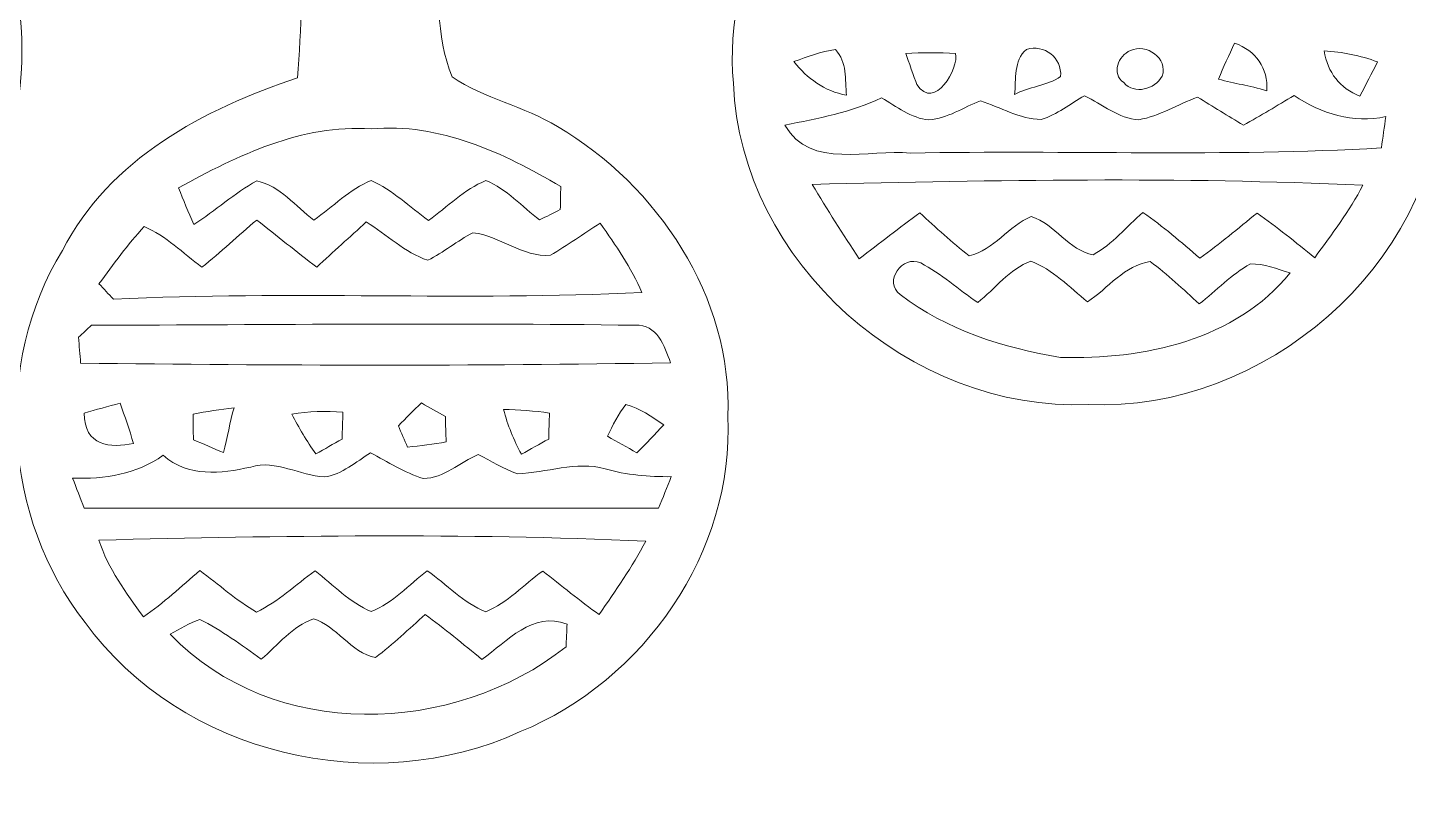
# Model space of a CAD drawing. Header units: centimetres. Extents: x -14.6 to 14.6, y -16.4 to 16.4.
# Drawn here: x 0.27 to 8.76, y -16.44 to -11.69 of the extents above; entities that cross this region are included whole.
import ezdxf

# ---------------------------------------------------------------- set-up
doc = ezdxf.new("R2010")
doc.units = ezdxf.units.CM
doc.header["$MEASUREMENT"] = 0
doc.layers.add('Layer 1', color=7, linetype='Continuous')

msp = doc.modelspace()

# ---------------------------------------------------------------- linework, layer by layer
at = {"layer": 'Layer 1', "color": 251, "lineweight": 9}
for points, knots in [([(-4.88773, -5.73313), (-4.69652, -5.67351), (-4.52366, -5.54792), (-4.31481, -5.55463), (-4.31481, -5.55463), (-4.08021, -5.53205), (-3.86431, -5.66257), (-3.63148, -5.64352), (-3.63148, -5.64352), (-3.31222, -5.59661), (-3.02259, -5.77299), (-2.72696, -5.85872), (-2.72696, -5.85872), (-2.27435, -5.97831), (-1.92615, -6.34449), (-1.45555, -6.41505), (-1.45555, -6.41505), (-1.21566, -6.43093), (-0.9987, -6.57909), (-0.75281, -6.54064), (-0.75281, -6.54064), (-0.54326, -6.54381), (-0.33971, -6.49301), (-0.14498, -6.41999), (-0.14498, -6.41999), (0.21556, -6.33003), (0.61244, -6.28699), (0.91724, -6.05345), (0.91724, -6.05345), (1.12643, -5.88024), (1.41994, -5.90176), (1.64784, -5.76241), (1.64784, -5.76241), (1.83375, -5.65693), (2.05847, -5.61072), (2.26767, -5.67386), (2.26767, -5.67386), (2.51567, -5.72819), (2.7672, -5.65411), (3.01697, -5.66681), (3.01697, -5.66681), (3.1542, -5.69009), (3.26321, -5.7864), (3.39303, -5.8305), (3.39303, -5.8305), (3.574, -5.87636), (3.77756, -5.8305), (3.94372, -5.93245), (3.94372, -5.93245), (4.38469, -6.28911), (4.94525, -6.47149), (5.49559, -6.57627), (5.49559, -6.57627), (5.89669, -6.54769), (6.31191, -6.57168), (6.69432, -6.42457), (6.69432, -6.42457), (6.86789, -6.32439), (7.04393, -6.22667), (7.23302, -6.15717), (7.23302, -6.15717), (7.42669, -6.08697), (7.54558, -5.90035), (7.72761, -5.81145), (7.72761, -5.81145), (7.9421, -5.74407), (8.18622, -5.81568), (8.38766, -5.69574), (8.38766, -5.69574), (8.63672, -5.55604), (8.94293, -5.55604), (9.20399, -5.66363), (9.20399, -5.66363), (9.43717, -5.7543), (9.70775, -5.63365), (9.92718, -5.77405), (9.92718, -5.77405), (10.12474, -5.88765), (10.3484, -5.92681), (10.56465, -5.98995), (10.56465, -5.98995), (10.82359, -6.12824), (11.08006, -6.27147), (11.34923, -6.39071), (11.34923, -6.39071), (11.55384, -6.50959), (11.7969, -6.49795), (12.02021, -6.55722), (12.02021, -6.55722), (12.27033, -6.57627), (12.54761, -6.644), (12.78327, -6.52159), (12.78327, -6.52159), (13.02704, -6.40658), (13.3403, -6.3639), (13.5689, -6.5357), (13.5689, -6.5357), (13.99577, -6.78864), (14.04974, -7.45821), (13.71143, -7.80499), (13.71143, -7.80499), (13.54562, -7.96092), (13.3209, -8.03606), (13.09654, -8.03959), (13.09654, -8.03959), (12.87711, -8.02513), (12.67567, -8.12108), (12.46718, -8.168), (12.46718, -8.168), (12.25587, -8.1807), (12.06043, -8.08863), (11.85299, -8.07346), (11.85299, -8.07346), (11.66426, -8.06605), (11.47658, -8.06534), (11.2889, -8.06323), (11.2889, -8.06323), (11.27232, -8.95364), (11.2695, -9.8444), (11.27726, -10.73481), (11.27726, -10.73481), (11.27056, -10.88686), (11.42366, -10.96306), (11.50092, -11.07348), (11.50092, -11.07348), (11.59582, -11.17155), (11.56125, -11.31372), (11.55878, -11.43825), (11.55878, -11.43825), (11.54502, -11.63828), (11.57853, -11.83619), (11.60323, -12.0348), (11.60323, -12.0348), (11.61099, -12.10677), (11.67272, -12.15051), (11.73764, -12.17027), (11.73764, -12.17027), (12.13451, -12.29409), (12.51092, -12.50505), (12.79879, -12.80809), (12.79879, -12.80809), (13.08313, -13.16051), (13.31808, -13.58314), (13.31773, -14.04881), (13.31773, -14.04881), (13.43626, -14.93992), (12.83266, -15.80811), (12.02444, -16.14184), (12.02444, -16.14184), (11.41449, -16.38949), (10.68883, -16.38243), (10.10498, -16.06634), (10.10498, -16.06634), (9.31158, -15.66382), (8.8057, -14.72544), (8.99267, -13.84137), (8.99267, -13.84137), (9.12673, -13.07161), (9.72927, -12.39781), (10.48704, -12.19778), (10.48704, -12.19778), (10.56112, -12.1685), (10.66766, -12.1424), (10.68107, -12.04926), (10.68107, -12.04926), (10.72128, -11.76669), (10.70576, -11.47988), (10.72834, -11.1966), (10.72834, -11.1966), (10.7996, -11.00328), (11.07018, -10.90485), (11.02255, -10.66179), (11.02255, -10.66179), (11.03737, -9.74104), (11.04584, -8.81817), (11.00774, -7.89777), (11.00774, -7.89777), (10.81971, -7.84909), (10.61298, -7.83251), (10.45494, -7.70904), (10.45494, -7.70904), (10.23022, -7.53547), (9.96034, -7.43352), (9.70634, -7.31322), (9.70634, -7.31322), (9.37896, -7.26983), (9.05794, -7.13119), (8.7228, -7.18516), (8.7228, -7.18516), (8.3672, -7.22009), (8.05322, -7.40283), (7.77241, -7.61097), (7.77241, -7.61097), (7.60837, -7.74326), (7.38471, -7.73973), (7.20409, -7.83604), (7.20409, -7.83604), (7.10919, -7.88649), (7.021, -7.94787), (6.93421, -8.01066), (6.93421, -8.01066), (6.93633, -8.14296), (6.94056, -8.40754), (6.94233, -8.53983), (6.94233, -8.53983), (7.06862, -8.66189), (7.23302, -8.79383), (7.22067, -8.98962), (7.22067, -8.98962), (7.20374, -9.24997), (7.21467, -9.51209), (7.27288, -9.76785), (7.27288, -9.76785), (7.35261, -9.90437), (7.53782, -9.90614), (7.66482, -9.97599), (7.66482, -9.97599), (8.48855, -10.29455), (9.08369, -11.17931), (8.97821, -12.07219), (8.97821, -12.07219), (8.91965, -13.15981), (7.87648, -14.0601), (6.79663, -14.01036), (6.79663, -14.01036), (5.70514, -14.05904), (4.65739, -13.13829), (4.61399, -12.03656), (4.61399, -12.03656), (4.54873, -11.3042), (4.93925, -10.58629), (5.53439, -10.17637), (5.53439, -10.17637), (5.77322, -10.01268), (6.04627, -9.91707), (6.31862, -9.82641), (6.31862, -9.82641), (6.35248, -9.51879), (6.38035, -9.21046), (6.39164, -8.90143), (6.39164, -8.90143), (6.39658, -8.74726), (6.54439, -8.65977), (6.6347, -8.55465), (6.6347, -8.55465), (6.64352, -8.40366), (6.6527, -8.25443), (6.66152, -8.1045), (6.66152, -8.1045), (6.51335, -8.07346), (6.35883, -8.00396), (6.21102, -8.06711), (6.21102, -8.06711), (5.82967, -8.2181), (5.42503, -8.04524), (5.03274, -8.06146), (5.03274, -8.06146), (4.77169, -8.09463), (4.57025, -7.89319), (4.32119, -7.86567), (4.32119, -7.86567), (3.955, -7.85086), (3.74052, -7.50513), (3.4015, -7.41835), (3.4015, -7.41835), (3.13303, -7.28112), (2.83564, -7.24443), (2.54142, -7.20915), (2.54142, -7.20915), (2.51849, -8.38919), (2.52132, -9.56994), (2.53966, -10.74998), (2.53966, -10.74998), (2.6529, -10.87663), (2.83599, -10.99552), (2.82435, -11.18849), (2.82435, -11.18849), (2.79401, -11.45624), (2.78272, -11.74411), (2.88397, -11.99741), (2.88397, -11.99741), (3.08082, -12.12829), (3.32706, -12.17873), (3.53202, -12.30221), (3.53202, -12.30221), (4.14833, -12.66557), (4.6087, -13.34996), (4.57942, -14.08338), (4.57942, -14.08338), (4.62105, -14.91452), (4.06366, -15.7118), (3.30307, -16.02189), (3.30307, -16.02189), (2.39643, -16.43817), (1.21815, -16.16512), (0.6276, -15.35021), (0.6276, -15.35021), (0.12596, -14.7085), (0.0621, -13.76059), (0.48826, -13.06421), (0.48826, -13.06421), (0.77824, -12.50329), (1.35786, -12.19214), (1.93429, -12.00376), (1.93429, -12.00376), (1.95722, -11.70001), (1.96499, -11.39486), (1.98157, -11.09077), (1.98157, -11.09077), (2.03307, -10.93696), (2.20311, -10.85052), (2.2525, -10.69495), (2.2525, -10.69495), (2.27825, -10.47976), (2.25991, -10.26209), (2.26414, -10.04619), (2.26414, -10.04619), (2.25321, -9.11521), (2.28672, -8.18352), (2.24721, -7.25325), (2.24721, -7.25325), (1.75614, -7.26383), (1.3829, -7.6346), (0.94334, -7.80006), (0.94334, -7.80006), (0.55917, -7.85297), (0.18275, -7.95492), (-0.20319, -7.9962), (-0.20319, -7.9962), (-0.39616, -8.06182), (-0.58348, -8.17859), (-0.79868, -8.12567), (-0.79868, -8.12567), (-1.13311, -8.04876), (-1.47742, -8.04488), (-1.81432, -7.98562), (-1.81432, -7.98562), (-1.80974, -8.11156), (-1.80056, -8.36344), (-1.79598, -8.48938), (-1.79598, -8.48938), (-1.68097, -8.61568), (-1.50282, -8.7328), (-1.54092, -8.93494), (-1.54092, -8.93494), (-1.52469, -9.20094), (-1.52751, -9.46869), (-1.48024, -9.73257), (-1.48024, -9.73257), (-1.0368, -9.9266), (-0.54291, -10.0984), (-0.24834, -10.51009), (-0.24834, -10.51009), (0.26495, -11.09041), (0.38207, -11.97271), (0.06069, -12.67368), (0.06069, -12.67368), (-0.27127, -13.45402), (-1.11018, -13.96449), (-1.95191, -13.94439), (-1.95191, -13.94439), (-2.87477, -13.98742), (-3.75672, -13.33831), (-4.04741, -12.47224), (-4.04741, -12.47224), (-4.3642, -11.56208), (-3.91511, -10.48646), (-3.0815, -10.02608), (-3.0815, -10.02608), (-2.87971, -9.90155), (-2.649, -9.83841), (-2.4278, -9.75903), (-2.4278, -9.75903), (-2.40311, -9.49163), (-2.38335, -9.22457), (-2.38406, -8.95646), (-2.38406, -8.95646), (-2.38406, -8.70952), (-2.08949, -8.58322), (-2.09796, -8.33204), (-2.09796, -8.33204), (-2.11242, -8.18917), (-2.03657, -7.9902), (-2.12124, -7.87061), (-2.12124, -7.87061), (-2.6303, -7.74008), (-3.01236, -7.31569), (-3.53835, -7.23244), (-3.53835, -7.23244), (-3.7165, -7.19822), (-3.8876, -7.11284), (-4.0714, -7.12272), (-4.0714, -7.12272), (-4.63231, -7.11249), (-5.08069, -7.50725), (-5.58305, -7.69352), (-5.58305, -7.69352), (-5.93688, -7.78489), (-6.23921, -8.01737), (-6.61633, -8.03712), (-6.61633, -8.03712), (-6.65726, -8.7582), (-6.6569, -9.48175), (-6.63821, -10.20353), (-6.63821, -10.20353), (-6.70171, -10.45012), (-6.39126, -10.51151), (-6.35951, -10.72), (-6.35951, -10.72), (-6.35563, -10.92461), (-6.38421, -11.13028), (-6.34858, -11.33418), (-6.34858, -11.33418), (-6.31471, -11.42661), (-6.3701, -11.61358), (-6.23851, -11.65874), (-6.23851, -11.65874), (-5.95135, -11.77339), (-5.65325, -11.87111), (-5.41267, -12.07713), (-5.41267, -12.07713), (-4.52013, -12.69732), (-4.30423, -14.08303), (-4.97768, -14.93887), (-4.97768, -14.93887), (-5.5266, -15.71251), (-6.6121, -16.05153), (-7.50145, -15.71745), (-7.50145, -15.71745), (-8.21477, -15.48426), (-8.79686, -14.85067), (-8.92244, -14.10455), (-8.92244, -14.10455), (-9.1334, -13.14005), (-8.51181, -12.09054), (-7.58189, -11.78045), (-7.58189, -11.78045), (-7.4697, -11.71765), (-7.30954, -11.7113), (-7.23123, -11.59947), (-7.23123, -11.59947), (-7.20794, -11.37652), (-7.16631, -11.15391), (-7.17796, -10.92884), (-7.17796, -10.92884), (-7.18431, -10.82089), (-7.20053, -10.69389), (-7.1268, -10.60288), (-7.1268, -10.60288), (-7.03438, -10.466), (-6.85516, -10.36404), (-6.8982, -10.16825), (-6.8982, -10.16825), (-6.88056, -9.50926), (-6.88198, -8.84957), (-6.89362, -8.19093), (-6.89362, -8.19093), (-6.88656, -8.11438), (-6.95712, -8.06464), (-7.02697, -8.06746), (-7.02697, -8.06746), (-7.38257, -8.06111), (-7.73605, -8.00431), (-8.09236, -8.03007), (-8.09236, -8.03007), (-8.28815, -8.02936), (-8.43773, -7.87696), (-8.61517, -7.81734), (-8.61517, -7.81734), (-8.81555, -7.75808), (-9.04521, -7.76266), (-9.20925, -7.61449), (-9.20925, -7.61449), (-9.40858, -7.4501), (-9.66151, -7.38589), (-9.88765, -7.27089), (-9.88765, -7.27089), (-10.08486, -7.15588), (-10.32015, -7.20174), (-10.53288, -7.14107), (-10.53288, -7.14107), (-10.69199, -7.08956), (-10.84509, -7.17634), (-10.99008, -7.23138), (-10.99008, -7.23138), (-10.98338, -7.49032), (-11.00349, -7.75243), (-10.97174, -8.01102), (-10.97174, -8.01102), (-10.88319, -8.18529), (-10.66588, -8.31758), (-10.69128, -8.53913), (-10.69128, -8.53913), (-10.72725, -8.80159), (-10.68422, -9.06335), (-10.66235, -9.32547), (-10.66235, -9.32547), (-10.26124, -9.48104), (-9.84108, -9.63485), (-9.54439, -9.96399), (-9.54439, -9.96399), (-8.98736, -10.4787), (-8.80179, -11.31443), (-9.01171, -12.03409), (-9.01171, -12.03409), (-9.21348, -12.69026), (-9.75711, -13.21907), (-10.40694, -13.42898), (-10.40694, -13.42898), (-11.15695, -13.68298), (-12.03325, -13.50412), (-12.61498, -12.96366), (-12.61498, -12.96366), (-13.03055, -12.61124), (-13.28243, -12.08595), (-13.30854, -11.54303), (-13.30854, -11.54303), (-13.36357, -11.01668), (-13.13497, -10.50374), (-12.81818, -10.09664), (-12.81818, -10.09664), (-12.52079, -9.70576), (-12.0523, -9.50327), (-11.6018, -9.34487), (-11.6018, -9.34487), (-11.59333, -9.05171), (-11.49385, -8.76878), (-11.51854, -8.47421), (-11.51854, -8.47421), (-11.52454, -8.31017), (-11.37955, -8.2054), (-11.27477, -8.10133), (-11.27477, -8.10133), (-11.2716, -7.84627), (-11.27195, -7.59192), (-11.27971, -7.33792), (-11.27971, -7.33792), (-11.64942, -7.43493), (-11.93588, -7.73656), (-12.32464, -7.77219), (-12.32464, -7.77219), (-12.61568, -7.78877), (-12.83476, -8.03606), (-13.13603, -8.00855), (-13.13603, -8.00855), (-13.52232, -8.01031), (-13.98869, -8.20222), (-14.29244, -7.86779), (-14.29244, -7.86779), (-14.64698, -7.5457), (-14.61699, -6.9227), (-14.23952, -6.62954), (-14.23952, -6.62954), (-14.05219, -6.43198), (-13.76468, -6.49972), (-13.52373, -6.47996), (-13.52373, -6.47996), (-13.22564, -6.44186), (-12.91731, -6.40658), (-12.65731, -6.24536), (-12.65731, -6.24536), (-12.33099, -6.13389), (-12.07664, -5.86084), (-11.72245, -5.82838), (-11.72245, -5.82838), (-11.52419, -5.79839), (-11.36756, -5.65869), (-11.17847, -5.60507), (-11.17847, -5.60507), (-11.02607, -5.59625), (-10.87367, -5.61636), (-10.72303, -5.63647), (-10.72303, -5.63647), (-10.5611, -5.66257), (-10.40129, -5.60225), (-10.23936, -5.60542), (-10.23936, -5.60542), (-10.06863, -5.56979), (-9.91728, -5.65905), (-9.76312, -5.7102), (-9.76312, -5.7102), (-9.54334, -5.78993), (-9.28792, -5.77405), (-9.09178, -5.91658), (-9.09178, -5.91658), (-8.96513, -5.99736), (-8.85506, -6.1099), (-8.70936, -6.15752), (-8.70936, -6.15752), (-8.46948, -6.22102), (-8.26275, -6.37342), (-8.01686, -6.41717), (-8.01686, -6.41717), (-7.67396, -6.51983), (-7.31413, -6.49513), (-6.961, -6.51065), (-6.961, -6.51065), (-6.53696, -6.46479), (-6.16654, -6.2249), (-5.76614, -6.0972), (-5.76614, -6.0972), (-5.62185, -6.04992), (-5.52378, -5.92434), (-5.38831, -5.86154), (-5.38831, -5.86154), (-5.22604, -5.80227), (-5.05388, -5.77899), (-4.88773, -5.73313), (-4.88773, -5.73313), (-4.88773, -5.73313), (-4.88773, -5.73313), (-4.88773, -5.73313)], [0, 0, 0, 0, 0.0064935, 0.0064935, 0.0064935, 0.0064935, 0.012987, 0.012987, 0.012987, 0.012987, 0.0194805, 0.0194805, 0.0194805, 0.0194805, 0.025974, 0.025974, 0.025974, 0.025974, 0.0324675, 0.0324675, 0.0324675, 0.0324675, 0.038961, 0.038961, 0.038961, 0.038961, 0.0454545, 0.0454545, 0.0454545, 0.0454545, 0.0519481, 0.0519481, 0.0519481, 0.0519481, 0.0584416, 0.0584416, 0.0584416, 0.0584416, 0.0649351, 0.0649351, 0.0649351, 0.0649351, 0.0714286, 0.0714286, 0.0714286, 0.0714286, 0.0779221, 0.0779221, 0.0779221, 0.0779221, 0.0844156, 0.0844156, 0.0844156, 0.0844156, 0.0909091, 0.0909091, 0.0909091, 0.0909091, 0.0974026, 0.0974026, 0.0974026, 0.0974026, 0.1038961, 0.1038961, 0.1038961, 0.1038961, 0.1103896, 0.1103896, 0.1103896, 0.1103896, 0.1168831, 0.1168831, 0.1168831, 0.1168831, 0.1233766, 0.1233766, 0.1233766, 0.1233766, 0.1298701, 0.1298701, 0.1298701, 0.1298701, 0.1363636, 0.1363636, 0.1363636, 0.1363636, 0.1428571, 0.1428571, 0.1428571, 0.1428571, 0.1493506, 0.1493506, 0.1493506, 0.1493506, 0.1558442, 0.1558442, 0.1558442, 0.1558442, 0.1623377, 0.1623377, 0.1623377, 0.1623377, 0.1688312, 0.1688312, 0.1688312, 0.1688312, 0.1753247, 0.1753247, 0.1753247, 0.1753247, 0.1818182, 0.1818182, 0.1818182, 0.1818182, 0.1883117, 0.1883117, 0.1883117, 0.1883117, 0.1948052, 0.1948052, 0.1948052, 0.1948052, 0.2012987, 0.2012987, 0.2012987, 0.2012987, 0.2077922, 0.2077922, 0.2077922, 0.2077922, 0.2142857, 0.2142857, 0.2142857, 0.2142857, 0.2207792, 0.2207792, 0.2207792, 0.2207792, 0.2272727, 0.2272727, 0.2272727, 0.2272727, 0.2337662, 0.2337662, 0.2337662, 0.2337662, 0.2402597, 0.2402597, 0.2402597, 0.2402597, 0.2467532, 0.2467532, 0.2467532, 0.2467532, 0.2532468, 0.2532468, 0.2532468, 0.2532468, 0.2597403, 0.2597403, 0.2597403, 0.2597403, 0.2662338, 0.2662338, 0.2662338, 0.2662338, 0.2727273, 0.2727273, 0.2727273, 0.2727273, 0.2792208, 0.2792208, 0.2792208, 0.2792208, 0.2857143, 0.2857143, 0.2857143, 0.2857143, 0.2922078, 0.2922078, 0.2922078, 0.2922078, 0.2987013, 0.2987013, 0.2987013, 0.2987013, 0.3051948, 0.3051948, 0.3051948, 0.3051948, 0.3116883, 0.3116883, 0.3116883, 0.3116883, 0.3181818, 0.3181818, 0.3181818, 0.3181818, 0.3246753, 0.3246753, 0.3246753, 0.3246753, 0.3311688, 0.3311688, 0.3311688, 0.3311688, 0.3376623, 0.3376623, 0.3376623, 0.3376623, 0.3441558, 0.3441558, 0.3441558, 0.3441558, 0.3506494, 0.3506494, 0.3506494, 0.3506494, 0.3571429, 0.3571429, 0.3571429, 0.3571429, 0.3636364, 0.3636364, 0.3636364, 0.3636364, 0.3701299, 0.3701299, 0.3701299, 0.3701299, 0.3766234, 0.3766234, 0.3766234, 0.3766234, 0.3831169, 0.3831169, 0.3831169, 0.3831169, 0.3896104, 0.3896104, 0.3896104, 0.3896104, 0.3961039, 0.3961039, 0.3961039, 0.3961039, 0.4025974, 0.4025974, 0.4025974, 0.4025974, 0.4090909, 0.4090909, 0.4090909, 0.4090909, 0.4155844, 0.4155844, 0.4155844, 0.4155844, 0.4220779, 0.4220779, 0.4220779, 0.4220779, 0.4285714, 0.4285714, 0.4285714, 0.4285714, 0.4350649, 0.4350649, 0.4350649, 0.4350649, 0.4415584, 0.4415584, 0.4415584, 0.4415584, 0.4480519, 0.4480519, 0.4480519, 0.4480519, 0.4545455, 0.4545455, 0.4545455, 0.4545455, 0.461039, 0.461039, 0.461039, 0.461039, 0.4675325, 0.4675325, 0.4675325, 0.4675325, 0.474026, 0.474026, 0.474026, 0.474026, 0.4805195, 0.4805195, 0.4805195, 0.4805195, 0.487013, 0.487013, 0.487013, 0.487013, 0.4935065, 0.4935065, 0.4935065, 0.4935065, 0.5, 0.5, 0.5, 0.5, 0.5064935, 0.5064935, 0.5064935, 0.5064935, 0.512987, 0.512987, 0.512987, 0.512987, 0.5194805, 0.5194805, 0.5194805, 0.5194805, 0.525974, 0.525974, 0.525974, 0.525974, 0.5324675, 0.5324675, 0.5324675, 0.5324675, 0.538961, 0.538961, 0.538961, 0.538961, 0.5454545, 0.5454545, 0.5454545, 0.5454545, 0.5519481, 0.5519481, 0.5519481, 0.5519481, 0.5584416, 0.5584416, 0.5584416, 0.5584416, 0.5649351, 0.5649351, 0.5649351, 0.5649351, 0.5714286, 0.5714286, 0.5714286, 0.5714286, 0.5779221, 0.5779221, 0.5779221, 0.5779221, 0.5844156, 0.5844156, 0.5844156, 0.5844156, 0.5909091, 0.5909091, 0.5909091, 0.5909091, 0.5974026, 0.5974026, 0.5974026, 0.5974026, 0.6038961, 0.6038961, 0.6038961, 0.6038961, 0.6103896, 0.6103896, 0.6103896, 0.6103896, 0.6168831, 0.6168831, 0.6168831, 0.6168831, 0.6233766, 0.6233766, 0.6233766, 0.6233766, 0.6298701, 0.6298701, 0.6298701, 0.6298701, 0.6363636, 0.6363636, 0.6363636, 0.6363636, 0.6428571, 0.6428571, 0.6428571, 0.6428571, 0.6493506, 0.6493506, 0.6493506, 0.6493506, 0.6558442, 0.6558442, 0.6558442, 0.6558442, 0.6623377, 0.6623377, 0.6623377, 0.6623377, 0.6688312, 0.6688312, 0.6688312, 0.6688312, 0.6753247, 0.6753247, 0.6753247, 0.6753247, 0.6818182, 0.6818182, 0.6818182, 0.6818182, 0.6883117, 0.6883117, 0.6883117, 0.6883117, 0.6948052, 0.6948052, 0.6948052, 0.6948052, 0.7012987, 0.7012987, 0.7012987, 0.7012987, 0.7077922, 0.7077922, 0.7077922, 0.7077922, 0.7142857, 0.7142857, 0.7142857, 0.7142857, 0.7207792, 0.7207792, 0.7207792, 0.7207792, 0.7272727, 0.7272727, 0.7272727, 0.7272727, 0.7337662, 0.7337662, 0.7337662, 0.7337662, 0.7402597, 0.7402597, 0.7402597, 0.7402597, 0.7467532, 0.7467532, 0.7467532, 0.7467532, 0.7532468, 0.7532468, 0.7532468, 0.7532468, 0.7597403, 0.7597403, 0.7597403, 0.7597403, 0.7662338, 0.7662338, 0.7662338, 0.7662338, 0.7727273, 0.7727273, 0.7727273, 0.7727273, 0.7792208, 0.7792208, 0.7792208, 0.7792208, 0.7857143, 0.7857143, 0.7857143, 0.7857143, 0.7922078, 0.7922078, 0.7922078, 0.7922078, 0.7987013, 0.7987013, 0.7987013, 0.7987013, 0.8051948, 0.8051948, 0.8051948, 0.8051948, 0.8116883, 0.8116883, 0.8116883, 0.8116883, 0.8181818, 0.8181818, 0.8181818, 0.8181818, 0.8246753, 0.8246753, 0.8246753, 0.8246753, 0.8311688, 0.8311688, 0.8311688, 0.8311688, 0.8376623, 0.8376623, 0.8376623, 0.8376623, 0.8441558, 0.8441558, 0.8441558, 0.8441558, 0.8506494, 0.8506494, 0.8506494, 0.8506494, 0.8571429, 0.8571429, 0.8571429, 0.8571429, 0.8636364, 0.8636364, 0.8636364, 0.8636364, 0.8701299, 0.8701299, 0.8701299, 0.8701299, 0.8766234, 0.8766234, 0.8766234, 0.8766234, 0.8831169, 0.8831169, 0.8831169, 0.8831169, 0.8896104, 0.8896104, 0.8896104, 0.8896104, 0.8961039, 0.8961039, 0.8961039, 0.8961039, 0.9025974, 0.9025974, 0.9025974, 0.9025974, 0.9090909, 0.9090909, 0.9090909, 0.9090909, 0.9155844, 0.9155844, 0.9155844, 0.9155844, 0.9220779, 0.9220779, 0.9220779, 0.9220779, 0.9285714, 0.9285714, 0.9285714, 0.9285714, 0.9350649, 0.9350649, 0.9350649, 0.9350649, 0.9415584, 0.9415584, 0.9415584, 0.9415584, 0.9480519, 0.9480519, 0.9480519, 0.9480519, 0.9545455, 0.9545455, 0.9545455, 0.9545455, 0.961039, 0.961039, 0.961039, 0.961039, 0.9675325, 0.9675325, 0.9675325, 0.9675325, 0.974026, 0.974026, 0.974026, 0.974026, 0.9805195, 0.9805195, 0.9805195, 0.9805195, 0.987013, 0.987013, 0.987013, 0.987013, 1, 1, 1, 1]), ([(6.41528, -11.82807), (6.33555, -11.89792), (6.35248, -12.01152), (6.34296, -12.10641), (6.34296, -12.10641), (6.42657, -12.05773), (6.54228, -12.05279), (6.62589, -11.99529), (6.62589, -11.99529), (6.634, -11.88028), (6.52499, -11.79421), (6.41528, -11.82807), (6.41528, -11.82807), (6.41528, -11.82807), (6.41528, -11.82807), (6.41528, -11.82807)], [0, 0, 0, 0, 0.2, 0.2, 0.2, 0.2, 0.4, 0.4, 0.4, 0.4, 0.6, 0.6, 0.6, 0.6, 1, 1, 1, 1]), ([(7.05522, -11.83548), (6.9776, -11.86617), (6.93668, -11.978), (7.01359, -12.03233), (7.01359, -12.03233), (7.08097, -12.10782), (7.20303, -12.07431), (7.2503, -11.99317), (7.2503, -11.99317), (7.2884, -11.88311), (7.15258, -11.78856), (7.05522, -11.83548), (7.05522, -11.83548), (7.05522, -11.83548), (7.05522, -11.83548), (7.05522, -11.83548)], [0, 0, 0, 0, 0.2, 0.2, 0.2, 0.2, 0.4, 0.4, 0.4, 0.4, 0.6, 0.6, 0.6, 0.6, 1, 1, 1, 1]), ([(7.6948, -11.78962), (7.66094, -11.86264), (7.62742, -11.93637), (7.59567, -12.01046), (7.59567, -12.01046), (7.69762, -12.0408), (7.783, -12.04785), (7.89271, -12.08313), (7.89271, -12.08313), (7.90365, -11.94343), (7.82533, -11.83548), (7.6948, -11.78962), (7.6948, -11.78962), (7.6948, -11.78962), (7.6948, -11.78962), (7.6948, -11.78962)], [0, 0, 0, 0, 0.2, 0.2, 0.2, 0.2, 0.4, 0.4, 0.4, 0.4, 0.6, 0.6, 0.6, 0.6, 1, 1, 1, 1]), ([(4.98617, -11.90357), (5.06731, -12.00728), (5.1735, -12.08419), (5.30861, -12.11029), (5.30861, -12.11029), (5.30085, -12.01434), (5.31285, -11.90533), (5.24159, -11.82984), (5.24159, -11.82984), (5.15304, -11.84007), (5.06943, -11.87393), (4.98617, -11.90357), (4.98617, -11.90357), (4.98617, -11.90357), (4.98617, -11.90357), (4.98617, -11.90357)], [0, 0, 0, 0, 0.2, 0.2, 0.2, 0.2, 0.4, 0.4, 0.4, 0.4, 0.6, 0.6, 0.6, 0.6, 1, 1, 1, 1]), ([(5.67303, -11.85277), (5.69032, -11.90074), (5.72454, -11.9967), (5.74182, -12.04468), (5.74182, -12.04468), (5.85119, -12.21119), (6.00253, -11.94167), (5.97995, -11.85277), (5.97995, -11.85277), (5.87764, -11.84783), (5.77499, -11.84783), (5.67303, -11.85277), (5.67303, -11.85277), (5.67303, -11.85277), (5.67303, -11.85277), (5.67303, -11.85277)], [0, 0, 0, 0, 0.2, 0.2, 0.2, 0.2, 0.4, 0.4, 0.4, 0.4, 0.6, 0.6, 0.6, 0.6, 1, 1, 1, 1]), ([(8.24584, -11.83724), (8.26807, -11.97201), (8.34144, -12.06514), (8.46597, -12.11559), (8.46597, -12.11559), (8.50196, -12.04503), (8.53829, -11.97518), (8.57428, -11.90498), (8.57428, -11.90498), (8.4688, -11.86547), (8.35802, -11.84395), (8.24584, -11.83724), (8.24584, -11.83724), (8.24584, -11.83724), (8.24584, -11.83724), (8.24584, -11.83724)], [0, 0, 0, 0, 0.2, 0.2, 0.2, 0.2, 0.4, 0.4, 0.4, 0.4, 0.6, 0.6, 0.6, 0.6, 1, 1, 1, 1]), ([(6.77335, -12.11347), (6.68445, -12.16215), (6.60401, -12.22953), (6.50629, -12.25917), (6.50629, -12.25917), (6.374, -12.2567), (6.25512, -12.18438), (6.13306, -12.14381), (6.13306, -12.14381), (6.02828, -12.18438), (5.92985, -12.25317), (5.81591, -12.26199), (5.81591, -12.26199), (5.70619, -12.2507), (5.61588, -12.1812), (5.52522, -12.12511), (5.52522, -12.12511), (5.33895, -12.21719), (5.13187, -12.2507), (4.93079, -12.29444), (4.93079, -12.29444), (5.08742, -12.57102), (5.4469, -12.43732), (5.70302, -12.46589), (5.70302, -12.46589), (6.66787, -12.44614), (7.63412, -12.49024), (8.59827, -12.43344), (8.59827, -12.43344), (8.60709, -12.36923), (8.61661, -12.30538), (8.62508, -12.24153), (8.62508, -12.24153), (8.42435, -12.28492), (8.22785, -12.22283), (8.06063, -12.11171), (8.06063, -12.11171), (7.95762, -12.17379), (7.85496, -12.23588), (7.74984, -12.29409), (7.74984, -12.29409), (7.65529, -12.23729), (7.56075, -12.17909), (7.46761, -12.12158), (7.46761, -12.12158), (7.34626, -12.16568), (7.23443, -12.23941), (7.10602, -12.26058), (7.10602, -12.26058), (6.98219, -12.25317), (6.88059, -12.16603), (6.77335, -12.11347), (6.77335, -12.11347), (6.77335, -12.11347), (6.77335, -12.11347), (6.77335, -12.11347)], [0, 0, 0, 0, 0.0666667, 0.0666667, 0.0666667, 0.0666667, 0.1333333, 0.1333333, 0.1333333, 0.1333333, 0.2, 0.2, 0.2, 0.2, 0.2666667, 0.2666667, 0.2666667, 0.2666667, 0.3333333, 0.3333333, 0.3333333, 0.3333333, 0.4, 0.4, 0.4, 0.4, 0.4666667, 0.4666667, 0.4666667, 0.4666667, 0.5333333, 0.5333333, 0.5333333, 0.5333333, 0.6, 0.6, 0.6, 0.6, 0.6666667, 0.6666667, 0.6666667, 0.6666667, 0.7333333, 0.7333333, 0.7333333, 0.7333333, 0.8, 0.8, 0.8, 0.8, 0.8666667, 0.8666667, 0.8666667, 0.8666667, 1, 1, 1, 1]), ([(1.20228, -12.67897), (1.23191, -12.75447), (1.26331, -12.82961), (1.29612, -12.90404), (1.29612, -12.90404), (1.42912, -12.82044), (1.54553, -12.71178), (1.68347, -12.63664), (1.68347, -12.63664), (1.82705, -12.66874), (1.92265, -12.79257), (2.03519, -12.87759), (2.03519, -12.87759), (2.15161, -12.79574), (2.25391, -12.68814), (2.38726, -12.63417), (2.38726, -12.63417), (2.51744, -12.69344), (2.62327, -12.79574), (2.73933, -12.879), (2.73933, -12.879), (2.85575, -12.79715), (2.95806, -12.68779), (3.09246, -12.63487), (3.09246, -12.63487), (3.22017, -12.68709), (3.31365, -12.79468), (3.42266, -12.87653), (3.42266, -12.87653), (3.46464, -12.85501), (3.50698, -12.83349), (3.54966, -12.81267), (3.54966, -12.81267), (3.55037, -12.76505), (3.55107, -12.71778), (3.55249, -12.67121), (3.55249, -12.67121), (3.20041, -12.46307), (2.80707, -12.27892), (2.38656, -12.31632), (2.38656, -12.31632), (1.95899, -12.28774), (1.56635, -12.48001), (1.20228, -12.67897), (1.20228, -12.67897), (1.20228, -12.67897), (1.20228, -12.67897), (1.20228, -12.67897)], [0, 0, 0, 0, 0.0769231, 0.0769231, 0.0769231, 0.0769231, 0.1538462, 0.1538462, 0.1538462, 0.1538462, 0.2307692, 0.2307692, 0.2307692, 0.2307692, 0.3076923, 0.3076923, 0.3076923, 0.3076923, 0.3846154, 0.3846154, 0.3846154, 0.3846154, 0.4615385, 0.4615385, 0.4615385, 0.4615385, 0.5384615, 0.5384615, 0.5384615, 0.5384615, 0.6153846, 0.6153846, 0.6153846, 0.6153846, 0.6923077, 0.6923077, 0.6923077, 0.6923077, 0.7692308, 0.7692308, 0.7692308, 0.7692308, 0.8461538, 0.8461538, 0.8461538, 0.8461538, 1, 1, 1, 1]), ([(5.09871, -12.65781), (5.19043, -12.81232), (5.28709, -12.96543), (5.38799, -13.11501), (5.38799, -13.11501), (5.51252, -13.02081), (5.63423, -12.92345), (5.76087, -12.83278), (5.76087, -12.83278), (5.85965, -12.92309), (5.95596, -13.01552), (6.06391, -13.09631), (6.06391, -13.09631), (6.2156, -13.06138), (6.30627, -12.91357), (6.44562, -12.85466), (6.44562, -12.85466), (6.59061, -12.90052), (6.67598, -13.06597), (6.82626, -13.08996), (6.82626, -13.08996), (6.94444, -13.02611), (7.03017, -12.9171), (7.13177, -12.83137), (7.13177, -12.83137), (7.25524, -12.91533), (7.36707, -13.01376), (7.48102, -13.11077), (7.48102, -13.11077), (7.60308, -13.02469), (7.71738, -12.92874), (7.83309, -12.83419), (7.83309, -12.83419), (7.9555, -12.91992), (8.07086, -13.01411), (8.18799, -13.10866), (8.18799, -13.10866), (8.29241, -12.96402), (8.40247, -12.82255), (8.48397, -12.66345), (8.48397, -12.66345), (7.35719, -12.61124), (6.22619, -12.63135), (5.09871, -12.65781), (5.09871, -12.65781), (5.09871, -12.65781), (5.09871, -12.65781), (5.09871, -12.65781)], [0, 0, 0, 0, 0.0769231, 0.0769231, 0.0769231, 0.0769231, 0.1538462, 0.1538462, 0.1538462, 0.1538462, 0.2307692, 0.2307692, 0.2307692, 0.2307692, 0.3076923, 0.3076923, 0.3076923, 0.3076923, 0.3846154, 0.3846154, 0.3846154, 0.3846154, 0.4615385, 0.4615385, 0.4615385, 0.4615385, 0.5384615, 0.5384615, 0.5384615, 0.5384615, 0.6153846, 0.6153846, 0.6153846, 0.6153846, 0.6923077, 0.6923077, 0.6923077, 0.6923077, 0.7692308, 0.7692308, 0.7692308, 0.7692308, 0.8461538, 0.8461538, 0.8461538, 0.8461538, 1, 1, 1, 1]), ([(1.68312, -12.87688), (1.57058, -12.97389), (1.46087, -13.07373), (1.34621, -13.16757), (1.34621, -13.16757), (1.2298, -13.08149), (1.12537, -12.97248), (0.99061, -12.91745), (0.99061, -12.91745), (0.89007, -13.02716), (0.80223, -13.14887), (0.71333, -13.26882), (0.71333, -13.26882), (0.74261, -13.29986), (0.77224, -13.33161), (0.80152, -13.36336), (0.80152, -13.36336), (1.8842, -13.31115), (2.96899, -13.37465), (4.05167, -13.32279), (4.05167, -13.32279), (3.98534, -13.17004), (3.88974, -13.03246), (3.7952, -12.89699), (3.7952, -12.89699), (3.69219, -12.96155), (3.59306, -13.03175), (3.48863, -13.09349), (3.48863, -13.09349), (3.31471, -13.10795), (3.1803, -12.97284), (3.01274, -12.9552), (3.01274, -12.9552), (2.91607, -13.00494), (2.83211, -13.07655), (2.73475, -13.12453), (2.73475, -13.12453), (2.59328, -13.07585), (2.48181, -12.96684), (2.35692, -12.88887), (2.35692, -12.88887), (2.25567, -12.98166), (2.15266, -13.07267), (2.05247, -13.16651), (2.05247, -13.16651), (1.92689, -13.07267), (1.80624, -12.97248), (1.68312, -12.87688), (1.68312, -12.87688), (1.68312, -12.87688), (1.68312, -12.87688), (1.68312, -12.87688)], [0, 0, 0, 0, 0.0714286, 0.0714286, 0.0714286, 0.0714286, 0.1428571, 0.1428571, 0.1428571, 0.1428571, 0.2142857, 0.2142857, 0.2142857, 0.2142857, 0.2857143, 0.2857143, 0.2857143, 0.2857143, 0.3571429, 0.3571429, 0.3571429, 0.3571429, 0.4285714, 0.4285714, 0.4285714, 0.4285714, 0.5, 0.5, 0.5, 0.5, 0.5714286, 0.5714286, 0.5714286, 0.5714286, 0.6428571, 0.6428571, 0.6428571, 0.6428571, 0.7142857, 0.7142857, 0.7142857, 0.7142857, 0.7857143, 0.7857143, 0.7857143, 0.7857143, 0.8571429, 0.8571429, 0.8571429, 0.8571429, 1, 1, 1, 1]), ([(5.63987, -13.33514), (5.92386, -13.55316), (6.27558, -13.66393), (6.62518, -13.72108), (6.62518, -13.72108), (7.1293, -13.73731), (7.70362, -13.61595), (8.03629, -13.20179), (8.03629, -13.20179), (7.95621, -13.17886), (7.87754, -13.14429), (7.79323, -13.14676), (7.79323, -13.14676), (7.67575, -13.21061), (7.58368, -13.31115), (7.4782, -13.39229), (7.4782, -13.39229), (7.38012, -13.30304), (7.28346, -13.21026), (7.17692, -13.13264), (7.17692, -13.13264), (7.021, -13.15416), (6.91693, -13.29669), (6.79028, -13.37994), (6.79028, -13.37994), (6.67951, -13.29034), (6.57791, -13.18133), (6.44279, -13.12947), (6.44279, -13.12947), (6.31121, -13.17956), (6.22266, -13.29845), (6.11612, -13.38488), (6.11612, -13.38488), (5.999, -13.30374), (5.8907, -13.20673), (5.76546, -13.14076), (5.76546, -13.14076), (5.65363, -13.08855), (5.53192, -13.25788), (5.63987, -13.33514), (5.63987, -13.33514), (5.63987, -13.33514), (5.63987, -13.33514), (5.63987, -13.33514)], [0, 0, 0, 0, 0.0833333, 0.0833333, 0.0833333, 0.0833333, 0.1666667, 0.1666667, 0.1666667, 0.1666667, 0.25, 0.25, 0.25, 0.25, 0.3333333, 0.3333333, 0.3333333, 0.3333333, 0.4166667, 0.4166667, 0.4166667, 0.4166667, 0.5, 0.5, 0.5, 0.5, 0.5833333, 0.5833333, 0.5833333, 0.5833333, 0.6666667, 0.6666667, 0.6666667, 0.6666667, 0.75, 0.75, 0.75, 0.75, 0.8333333, 0.8333333, 0.8333333, 0.8333333, 1, 1, 1, 1]), ([(0.66747, -13.52423), (0.64066, -13.54822), (0.6142, -13.57291), (0.58774, -13.59761), (0.58774, -13.59761), (0.59162, -13.65017), (0.59586, -13.70309), (0.60044, -13.75671), (0.60044, -13.75671), (1.80941, -13.77117), (3.01873, -13.77541), (4.22735, -13.75459), (4.22735, -13.75459), (4.19101, -13.65229), (4.14409, -13.51541), (4.01039, -13.52387), (4.01039, -13.52387), (2.89632, -13.508), (1.78154, -13.52105), (0.66747, -13.52423), (0.66747, -13.52423), (0.66747, -13.52423), (0.66747, -13.52423), (0.66747, -13.52423)], [0, 0, 0, 0, 0.1428571, 0.1428571, 0.1428571, 0.1428571, 0.2857143, 0.2857143, 0.2857143, 0.2857143, 0.4285714, 0.4285714, 0.4285714, 0.4285714, 0.5714286, 0.5714286, 0.5714286, 0.5714286, 0.7142857, 0.7142857, 0.7142857, 0.7142857, 1, 1, 1, 1]), ([(0.62231, -14.06398), (0.62196, -14.26647), (0.78424, -14.28129), (0.92605, -14.25024), (0.92605, -14.25024), (0.89995, -14.16664), (0.87314, -14.08409), (0.8428, -14.00259), (0.8428, -14.00259), (0.76907, -14.02235), (0.69569, -14.04281), (0.62231, -14.06398), (0.62231, -14.06398), (0.62231, -14.06398), (0.62231, -14.06398), (0.62231, -14.06398)], [0, 0, 0, 0, 0.2, 0.2, 0.2, 0.2, 0.4, 0.4, 0.4, 0.4, 0.6, 0.6, 0.6, 0.6, 1, 1, 1, 1]), ([(2.55377, -14.14194), (2.57282, -14.18533), (2.59152, -14.22872), (2.61057, -14.27282), (2.61057, -14.27282), (2.68994, -14.26541), (2.76932, -14.25483), (2.84799, -14.24107), (2.84799, -14.24107), (2.84622, -14.18886), (2.84446, -14.137), (2.84305, -14.0855), (2.84305, -14.0855), (2.79366, -14.05763), (2.74427, -14.02941), (2.69559, -14.00154), (2.69559, -14.00154), (2.64726, -14.0474), (2.60034, -14.09432), (2.55377, -14.14194), (2.55377, -14.14194), (2.55377, -14.14194), (2.55377, -14.14194), (2.55377, -14.14194)], [0, 0, 0, 0, 0.1428571, 0.1428571, 0.1428571, 0.1428571, 0.2857143, 0.2857143, 0.2857143, 0.2857143, 0.4285714, 0.4285714, 0.4285714, 0.4285714, 0.5714286, 0.5714286, 0.5714286, 0.5714286, 0.7142857, 0.7142857, 0.7142857, 0.7142857, 1, 1, 1, 1]), ([(1.29153, -14.06997), (1.29224, -14.12219), (1.29294, -14.17475), (1.294, -14.22767), (1.294, -14.22767), (1.35539, -14.25413), (1.41677, -14.28058), (1.4785, -14.30669), (1.4785, -14.30669), (1.50426, -14.21885), (1.51696, -14.11266), (1.54447, -14.03082), (1.54447, -14.03082), (1.45946, -14.0414), (1.37514, -14.05481), (1.29153, -14.06997), (1.29153, -14.06997), (1.29153, -14.06997), (1.29153, -14.06997), (1.29153, -14.06997)], [0, 0, 0, 0, 0.1666667, 0.1666667, 0.1666667, 0.1666667, 0.3333333, 0.3333333, 0.3333333, 0.3333333, 0.5, 0.5, 0.5, 0.5, 0.6666667, 0.6666667, 0.6666667, 0.6666667, 1, 1, 1, 1]), ([(1.89831, -14.06997), (1.94276, -14.15429), (1.99144, -14.23684), (2.04683, -14.31516), (2.04683, -14.31516), (2.1001, -14.28411), (2.15407, -14.25377), (2.20805, -14.22343), (2.20805, -14.22343), (2.20946, -14.16805), (2.21122, -14.11266), (2.21299, -14.05798), (2.21299, -14.05798), (2.10786, -14.04916), (2.00238, -14.05234), (1.89831, -14.06997), (1.89831, -14.06997), (1.89831, -14.06997), (1.89831, -14.06997), (1.89831, -14.06997)], [0, 0, 0, 0, 0.1666667, 0.1666667, 0.1666667, 0.1666667, 0.3333333, 0.3333333, 0.3333333, 0.3333333, 0.5, 0.5, 0.5, 0.5, 0.6666667, 0.6666667, 0.6666667, 0.6666667, 1, 1, 1, 1]), ([(3.20077, -14.0414), (3.22511, -14.13736), (3.26356, -14.22943), (3.31048, -14.31692), (3.31048, -14.31692), (3.36622, -14.28517), (3.42196, -14.25448), (3.47805, -14.22308), (3.47805, -14.22308), (3.47946, -14.16981), (3.48122, -14.11654), (3.48334, -14.06362), (3.48334, -14.06362), (3.38985, -14.04987), (3.29496, -14.04387), (3.20077, -14.0414), (3.20077, -14.0414), (3.20077, -14.0414), (3.20077, -14.0414), (3.20077, -14.0414)], [0, 0, 0, 0, 0.1666667, 0.1666667, 0.1666667, 0.1666667, 0.3333333, 0.3333333, 0.3333333, 0.3333333, 0.5, 0.5, 0.5, 0.5, 0.6666667, 0.6666667, 0.6666667, 0.6666667, 1, 1, 1, 1]), ([(3.95289, -14.01071), (3.90632, -14.07033), (3.87281, -14.13877), (3.83929, -14.2065), (3.83929, -14.2065), (3.89962, -14.23966), (3.9603, -14.27353), (4.02097, -14.30775), (4.02097, -14.30775), (4.07671, -14.2513), (4.13104, -14.19345), (4.18537, -14.13559), (4.18537, -14.13559), (4.11234, -14.08585), (4.03897, -14.03329), (3.95289, -14.01071), (3.95289, -14.01071), (3.95289, -14.01071), (3.95289, -14.01071), (3.95289, -14.01071)], [0, 0, 0, 0, 0.1666667, 0.1666667, 0.1666667, 0.1666667, 0.3333333, 0.3333333, 0.3333333, 0.3333333, 0.5, 0.5, 0.5, 0.5, 0.6666667, 0.6666667, 0.6666667, 0.6666667, 1, 1, 1, 1]), ([(0.55141, -14.46403), (0.57504, -14.52471), (0.59832, -14.58644), (0.62231, -14.64782), (0.62231, -14.64782), (1.79953, -14.64853), (2.97675, -14.64782), (4.15432, -14.64818), (4.15432, -14.64818), (4.18043, -14.58362), (4.20618, -14.51906), (4.23158, -14.4545), (4.23158, -14.4545), (4.09435, -14.45556), (3.95677, -14.44462), (3.82483, -14.40617), (3.82483, -14.40617), (3.64597, -14.35573), (3.465, -14.43192), (3.28614, -14.43651), (3.28614, -14.43651), (3.20006, -14.40829), (3.12421, -14.35643), (3.04449, -14.31798), (3.04449, -14.31798), (2.93336, -14.36701), (2.83388, -14.46332), (2.70723, -14.46614), (2.70723, -14.46614), (2.59187, -14.42875), (2.48815, -14.36454), (2.38267, -14.30739), (2.38267, -14.30739), (2.29342, -14.36419), (2.2084, -14.44004), (2.1008, -14.45627), (2.1008, -14.45627), (1.94629, -14.44956), (1.80553, -14.34761), (1.64607, -14.39524), (1.64607, -14.39524), (1.45946, -14.43686), (1.26543, -14.45909), (1.10703, -14.32292), (1.10703, -14.32292), (0.94475, -14.44074), (0.7472, -14.47003), (0.55141, -14.46403), (0.55141, -14.46403), (0.55141, -14.46403), (0.55141, -14.46403), (0.55141, -14.46403)], [0, 0, 0, 0, 0.0714286, 0.0714286, 0.0714286, 0.0714286, 0.1428571, 0.1428571, 0.1428571, 0.1428571, 0.2142857, 0.2142857, 0.2142857, 0.2142857, 0.2857143, 0.2857143, 0.2857143, 0.2857143, 0.3571429, 0.3571429, 0.3571429, 0.3571429, 0.4285714, 0.4285714, 0.4285714, 0.4285714, 0.5, 0.5, 0.5, 0.5, 0.5714286, 0.5714286, 0.5714286, 0.5714286, 0.6428571, 0.6428571, 0.6428571, 0.6428571, 0.7142857, 0.7142857, 0.7142857, 0.7142857, 0.7857143, 0.7857143, 0.7857143, 0.7857143, 0.8571429, 0.8571429, 0.8571429, 0.8571429, 1, 1, 1, 1]), ([(0.71298, -14.84432), (0.76801, -15.02036), (0.87984, -15.16817), (0.98603, -15.31634), (0.98603, -15.31634), (1.1102, -15.23167), (1.22027, -15.12901), (1.33316, -15.03059), (1.33316, -15.03059), (1.44922, -15.11667), (1.55717, -15.21403), (1.68241, -15.28776), (1.68241, -15.28776), (1.81364, -15.22179), (1.92336, -15.12019), (2.04154, -15.03341), (2.04154, -15.03341), (2.15372, -15.11984), (2.25426, -15.22814), (2.38726, -15.28318), (2.38726, -15.28318), (2.52096, -15.23026), (2.61904, -15.11914), (2.73122, -15.03271), (2.73122, -15.03271), (2.85046, -15.11596), (2.95382, -15.23097), (3.09211, -15.28494), (3.09211, -15.28494), (3.22546, -15.2292), (3.32565, -15.11843), (3.44136, -15.03447), (3.44136, -15.03447), (3.55601, -15.12337), (3.66926, -15.21791), (3.78849, -15.30223), (3.78849, -15.30223), (3.88904, -15.15512), (3.99205, -15.00872), (4.0746, -14.85102), (4.0746, -14.85102), (2.95559, -14.80058), (1.83269, -14.81751), (0.71298, -14.84432), (0.71298, -14.84432), (0.71298, -14.84432), (0.71298, -14.84432), (0.71298, -14.84432)], [0, 0, 0, 0, 0.0769231, 0.0769231, 0.0769231, 0.0769231, 0.1538462, 0.1538462, 0.1538462, 0.1538462, 0.2307692, 0.2307692, 0.2307692, 0.2307692, 0.3076923, 0.3076923, 0.3076923, 0.3076923, 0.3846154, 0.3846154, 0.3846154, 0.3846154, 0.4615385, 0.4615385, 0.4615385, 0.4615385, 0.5384615, 0.5384615, 0.5384615, 0.5384615, 0.6153846, 0.6153846, 0.6153846, 0.6153846, 0.6923077, 0.6923077, 0.6923077, 0.6923077, 0.7692308, 0.7692308, 0.7692308, 0.7692308, 0.8461538, 0.8461538, 0.8461538, 0.8461538, 1, 1, 1, 1]), ([(1.15148, -15.42358), (1.78436, -16.08328), (2.89103, -16.04871), (3.58529, -15.50049), (3.58529, -15.50049), (3.5867, -15.46556), (3.58953, -15.39536), (3.59094, -15.36044), (3.59094, -15.36044), (3.37751, -15.28), (3.22581, -15.46697), (3.06742, -15.57775), (3.06742, -15.57775), (2.95241, -15.4832), (2.83776, -15.38866), (2.71817, -15.30082), (2.71817, -15.30082), (2.61939, -15.39148), (2.52167, -15.48461), (2.41407, -15.56575), (2.41407, -15.56575), (2.25991, -15.53788), (2.17348, -15.36679), (2.03131, -15.32904), (2.03131, -15.32904), (1.90184, -15.37137), (1.8147, -15.49132), (1.71134, -15.57563), (1.71134, -15.57563), (1.58822, -15.49026), (1.46792, -15.39818), (1.33387, -15.33151), (1.33387, -15.33151), (1.26931, -15.35409), (1.2111, -15.39042), (1.15148, -15.42358), (1.15148, -15.42358), (1.15148, -15.42358), (1.15148, -15.42358), (1.15148, -15.42358)], [0, 0, 0, 0, 0.0909091, 0.0909091, 0.0909091, 0.0909091, 0.1818182, 0.1818182, 0.1818182, 0.1818182, 0.2727273, 0.2727273, 0.2727273, 0.2727273, 0.3636364, 0.3636364, 0.3636364, 0.3636364, 0.4545455, 0.4545455, 0.4545455, 0.4545455, 0.5454545, 0.5454545, 0.5454545, 0.5454545, 0.6363636, 0.6363636, 0.6363636, 0.6363636, 0.7272727, 0.7272727, 0.7272727, 0.7272727, 0.8181818, 0.8181818, 0.8181818, 0.8181818, 1, 1, 1, 1])]:
    msp.add_open_spline(points, degree=3, knots=knots, dxfattribs=at)

doc.saveas('drawing.dxf')
